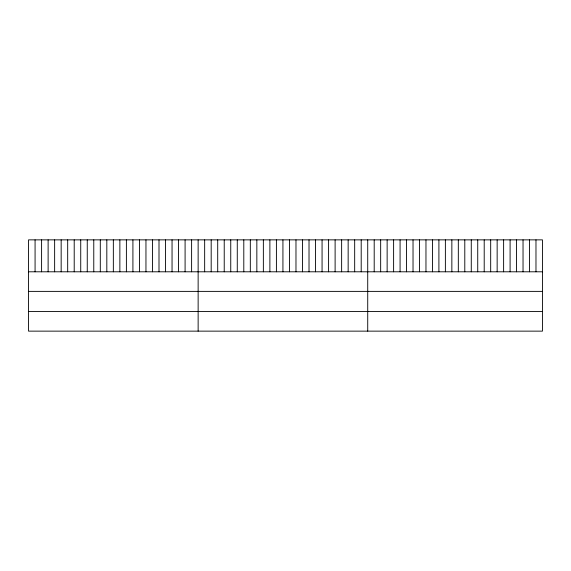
<?xml version="1.0" encoding="UTF-8"?>
<svg xmlns="http://www.w3.org/2000/svg" width="571" height="571" viewBox="0 0 571 571"><rect width="100%" height="100%" fill="white"/><g stroke="black" fill="none" stroke-linecap="round" stroke-linejoin="round"><path stroke-width="0.86" d="M542.45 271.796L542.45 331.137L28.55 331.137L28.55 239.863L542.45 239.863L542.45 271.796L28.55 271.796M28.55 291.381L542.45 291.381M28.55 311.559L542.45 311.559M535.976 239.863L535.976 271.796M529.51 239.863L529.51 271.796M523.036 239.863L523.036 271.796M516.562 239.863L516.562 271.796M510.096 239.863L510.096 271.796M503.622 239.863L503.622 271.796M497.148 239.863L497.148 271.796M490.682 239.863L490.682 271.796M484.208 239.863L484.208 271.796M477.734 239.863L477.734 271.796M471.268 239.863L471.268 271.796M464.794 239.863L464.794 271.796M458.32 239.863L458.32 271.796M451.854 239.863L451.854 271.796M445.38 239.863L445.38 271.796M438.906 239.863L438.906 271.796M432.44 239.863L432.44 271.796M425.966 239.863L425.966 271.796M419.492 239.863L419.492 271.796M413.026 239.863L413.026 271.796M406.552 239.863L406.552 271.796M400.078 239.863L400.078 271.796M393.612 239.863L393.612 271.796M387.138 239.863L387.138 271.796M380.664 239.863L380.664 271.796M374.198 239.863L374.198 271.796M367.724 239.863L367.724 331.137M361.2 239.863L361.2 271.796M354.677 239.863L354.677 271.796M348.153 239.863L348.153 271.796M341.636 239.863L341.636 271.796M335.113 239.863L335.113 271.796M328.589 239.863L328.589 271.796M322.065 239.863L322.065 271.796M315.542 239.863L315.542 271.796M309.018 239.863L309.018 271.796M302.502 239.863L302.502 271.796M295.978 239.863L295.978 271.796M289.454 239.863L289.454 271.796M282.93 239.863L282.93 271.796M276.407 239.863L276.407 271.796M269.883 239.863L269.883 271.796M263.359 239.863L263.359 271.796M256.843 239.863L256.843 271.796M250.319 239.863L250.319 271.796M243.796 239.863L243.796 271.796M237.272 239.863L237.272 271.796M230.748 239.863L230.748 271.796M224.225 239.863L224.225 271.796M217.708 239.863L217.708 271.796M211.184 239.863L211.184 271.796M204.661 239.863L204.661 271.796M198.137 239.863L198.137 331.137M191.613 239.863L191.613 271.796M185.09 239.863L185.09 271.796M178.566 239.863L178.566 271.796M172.049 239.863L172.049 271.796M165.526 239.863L165.526 271.796M159.002 239.863L159.002 271.796M152.478 239.863L152.478 271.796M145.955 239.863L145.955 271.796M139.431 239.863L139.431 271.796M132.915 239.863L132.915 271.796M126.391 239.863L126.391 271.796M119.867 239.863L119.867 271.796M113.344 239.863L113.344 271.796M106.82 239.863L106.82 271.796M100.296 239.863L100.296 271.796M93.772 239.863L93.772 271.796M87.256 239.863L87.256 271.796M80.732 239.863L80.732 271.796M74.209 239.863L74.209 271.796M67.685 239.863L67.685 271.796M61.161 239.863L61.161 271.796M54.638 239.863L54.638 271.796M48.121 239.863L48.121 271.796M41.597 239.863L41.597 271.796M35.074 239.863L35.074 271.796"/></g></svg>
